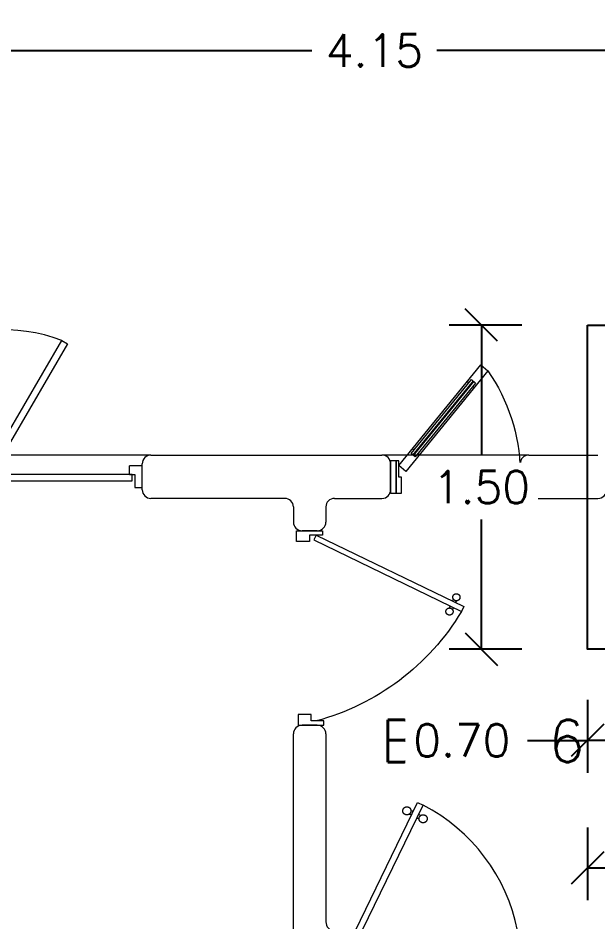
# Model space of a CAD drawing. Header units: metres. Extents: x -25 to 234, y -27 to 52.
# Drawn here: x 98.893 to 101.578, y 46.872 to 51.055 of the extents above; entities that cross this region are included whole.
import ezdxf

# ---------------------------------------------------------------- set-up
doc = ezdxf.new("R2010")
doc.units = ezdxf.units.M
doc.header["$LTSCALE"] = 0.1
doc.header["$MEASUREMENT"] = 0
doc.header["$PDMODE"] = 66
doc.linetypes.add('CONTINUA', pattern=[0])
doc.linetypes.add('HIDDEN2', pattern=[4.7625, 3.175, -1.5875])
for name, color, linetype in [('001-DIMTEXTO', 4, 'Continuous'), ('DIMENSIONES', 7, 'Continuous'), ('DIMTEXTO', 4, 'Continuous'), ('TEXTOS', 4, 'Continuous'), ('ZAPATAS', 6, 'Continuous')]:
    doc.layers.add(name, color=color, linetype=linetype)
for name, color, linetype, lineweight in [('A-DOOR', 251, 'Continuous', 5), ('A-WALL', 7, 'Continuous', 5), ('baños', 251, 'Continuous', 0), ('piscina', 131, 'Continuous', 0), ('piso', 253, 'Continuous', 0)]:
    doc.layers.add(name, color=color, linetype=linetype, lineweight=lineweight)
doc.styles.add('SMPLEX', font='simplex.shx')
doc.styles.get("Standard").update_dxf_attribs({"font": 'arial.ttf'})
doc.dimstyles.new('DIM-75', dxfattribs={"dimscale": 0.75, "dimtxt": 0.2, "dimasz": 0.2, "dimexe": 0.2, "dimexo": 0.2, "dimgap": 0.1, "dimtad": 0, "dimtih": 1, "dimtoh": 1, "dimzin": 0, "dimdsep": 46, "dimtxsty": 'SMPLEX', "dimblk1": 'OBLIQUE', "dimblk2": 'OBLIQUE', "dimsah": 1, "dimcen": 0.2, "dimclrd": 4, "dimclre": 4, "dimclrt": 4, "dimadec": 0, "dimazin": 0, "dimtfac": 1, "dimtmove": 1, "dimatfit": 3, "dimldrblk": 'OPEN30', "dimfxl": 0.25, "dimfxlon": 1, "dimtfill": 1, "dimtolj": 1, "dimtzin": 0, "dimarcsym": 0})

# ---------------------------------------------------------------- blocks, each defined once
blk = doc.blocks.new('P90')
at = {"layer": 'A-DOOR'}
for p, q in [((-0.0476, -0.8576), (0.6364, -0.5264)), ((0.5843, -0.5517), (0.58, -0.5427)), ((0.5992, -0.5445), (0.5949, -0.5355)), ((0.6473, -0.5489), (0.6364, -0.5264)), ((-0.0368, -0.88), (0.6473, -0.5489)), ((0.5952, -0.5741), (0.5995, -0.5831)), ((0.6101, -0.5669), (0.6144, -0.5759)), ((-0.0368, -0.88), (-0.0476, -0.8576))]:
    blk.add_line(p, q, dxfattribs=at)
for points in [[(-0.06, -0.02), (-0.06, -0.05), (-0.12, -0.05), (-0.12, 0), (0, 0), (0, -0.02)], [(-0.0668, -0.88), (-0.0668, -0.85), (-0.1268, -0.85), (-0.1268, -0.9), (-0.0068, -0.9), (-0.0068, -0.88)]]:
    blk.add_lwpolyline(points, close=True, dxfattribs=at)
blk.add_arc((-0.3259, -1.105), 1.1228, 31.0139, 75.0797, dxfattribs=at)
for points in [[(0.5812, -0.5096), (0.5857, -0.5096), (0.5933, -0.5141), (0.5977, -0.5218), (0.5977, -0.5306), (0.5933, -0.5383), (0.5856, -0.5427), (0.5767, -0.5427), (0.5691, -0.5383), (0.5647, -0.5306), (0.5647, -0.5217), (0.5691, -0.514), (0.5768, -0.5096), (0.5812, -0.5096)], [(0.6133, -0.5758), (0.6177, -0.5758), (0.6254, -0.5803), (0.6298, -0.5879), (0.6298, -0.5968), (0.6253, -0.6045), (0.6176, -0.6089), (0.6088, -0.6089), (0.6011, -0.6044), (0.5967, -0.5967), (0.5967, -0.5879), (0.6011, -0.5802), (0.6088, -0.5758), (0.6133, -0.5758)]]:
    blk.add_open_spline(points, degree=2, dxfattribs=at)
blk = doc.blocks.new('A$C3685e79b')
at = {"layer": 'A-DOOR'}
for p, q in [((0.0125, 0.05), (0.3248, 0.6926)), ((0.038, 0.0376), (0.3503, 0.6802)), ((0.3248, 0.6926), (0.3503, 0.6802)), ((0.296, 0.6333), (0.2858, 0.6383)), ((0.3042, 0.6503), (0.294, 0.6552)), ((0.3297, 0.6379), (0.3399, 0.6329)), ((0.3215, 0.621), (0.3317, 0.616)), ((0.038, 0.0376), (0.0125, 0.05))]:
    blk.add_line(p, q, dxfattribs=at)
for points in [[(0, 0), (0.025, 0), (0.025, 0.025), (0.0125, 0.025), (0.0125, 0.1), (0, 0.1), (0, 0)], [(0.8, 0), (0.775, 0), (0.775, 0.025), (0.7875, 0.025), (0.7875, 0.1), (0.8, 0.1), (0.8, 0)]]:
    blk.add_lwpolyline(points, dxfattribs=at)
blk.add_arc((-0.0309, -0.0619), 0.8343, 11.1901, 62.8126, dxfattribs=at)
for points in [[(0.294, 0.6539), (0.294, 0.659), (0.289, 0.6677), (0.2802, 0.6727), (0.2702, 0.6727), (0.2614, 0.6677), (0.2564, 0.6589), (0.2564, 0.6489), (0.2614, 0.6401), (0.2702, 0.6351), (0.2803, 0.6351), (0.289, 0.6401), (0.294, 0.6489), (0.294, 0.6539)], [(0.3693, 0.6173), (0.3693, 0.6224), (0.3642, 0.6311), (0.3555, 0.6361), (0.3454, 0.6361), (0.3367, 0.6311), (0.3316, 0.6224), (0.3317, 0.6123), (0.3367, 0.6035), (0.3454, 0.5985), (0.3555, 0.5985), (0.3643, 0.6036), (0.3693, 0.6123), (0.3693, 0.6173)]]:
    blk.add_open_spline(points, degree=2, dxfattribs=at)
blk = doc.blocks.new('A$Ca7b09788')
at = {"layer": 'A-DOOR'}
for p, q in [((0, 0.1006), (0.06, 0.1006)), ((0.06, 0.0606), (0.06, 0.1006)), ((2.8, 0.1), (2.74, 0.1)), ((2.74, 0.06), (2.74, 0.1)), ((0.035, 0.0606), (0.035, 0.0006)), ((0.06, 0.0606), (0.035, 0.0606)), ((2.74, 0.06), (2.765, 0.06)), ((2.765, 0.06), (2.765, 0)), ((0.035, 0.0006), (0, 0.0006)), ((2.765, 0), (2.8, 0))]:
    blk.add_line(p, q, dxfattribs=at)
for points in [[(0.3471, 0.6649), (0.7, 0.0604), (0.7261, 0.0757), (0.3732, 0.6802)], [(2.4529, 0.6649), (2.1, 0.0604), (2.0739, 0.0757), (2.4268, 0.6802)], [(0.0446, 0.0606), (0.7, 0.0604), (0.7, 0.0301), (0.0446, 0.0303)], [(2.7524, 0.06), (2.1, 0.0602), (2.1, 0.0299), (2.7524, 0.0297)]]:
    blk.add_lwpolyline(points, close=True, dxfattribs=at)
at = {"layer": 'A-DOOR', "linetype": 'HIDDEN2'}
for centre, start, end in [((0.6447, -0.0402), 11.1544, 110.647), ((2.1553, -0.0402), 69.353, 168.8456)]:
    blk.add_arc(centre, 0.7699, start, end, dxfattribs=at)
blk = doc.blocks.new('PL BASE 1N NASAS 09')
at = {"layer": 'A-DOOR', "extrusion": (0, 0, -1)}
for p, q in [((-109.4199, -34.9157), (-109.4269, -34.91)), ((-109.4006, -34.9315), (-109.3936, -34.9372)), ((-109.6738, -35.2259), (-109.6808, -35.2203)), ((-109.6545, -35.2418), (-109.6475, -35.2475))]:
    blk.add_line(p, q, dxfattribs=at)
for points in [[(109.7436, -35.2977), (109.3636, -34.8326), (109.3303, -34.8598), (109.7103, -35.3249)], [(109.3879, -34.916), (109.6667, -35.2573), (109.686, -35.2414), (109.4073, -34.9002)]]:
    blk.add_lwpolyline(points, close=True, dxfattribs=at)
at = {"layer": 'A-DOOR'}
for points in [[(-109.7561, -35.2763), (-109.7811, -35.2763), (-109.7811, -35.4263), (-109.7561, -35.4263)], [(-109.7311, -35.4263), (-109.7311, -35.3513), (-109.7436, -35.3513), (-109.7436, -35.2763), (-109.7561, -35.2763), (-109.7561, -35.4263)]]:
    blk.add_lwpolyline(points, close=True, dxfattribs=at)
at = {"layer": 'A-DOOR', "extrusion": (0, 0, -1)}
blk.add_arc((110.0217, -35.3382), 0.8407, 145.3159, 178.8974, dxfattribs=at)
at = {"layer": 'A-WALL'}
for p, q in [((-110.8911, -35.2497), (-109.8211, -35.2497)), ((-109.1411, -35.2497), (-108.821, -35.2497)), ((-110.9311, -35.4097), (-110.9311, -35.2897)), ((-109.7811, -35.4097), (-109.7811, -35.2897)), ((-109.1811, -35.2897), (-109.1811, -35.4097)), ((-110.2711, -35.4497), (-110.8911, -35.4497)), ((-110.0411, -35.4497), (-109.8211, -35.4497)), ((-109.1411, -35.4497), (-108.821, -35.4497)), ((-110.2311, -35.4897), (-110.2311, -35.5597)), ((-110.0811, -35.4897), (-110.0811, -35.5597)), ((-110.1211, -35.5997), (-110.1911, -35.5997)), ((-110.1211, -36.4997), (-110.1911, -36.4997)), ((-110.2311, -39.9097), (-110.2311, -36.5397)), ((-110.0811, -36.5397), (-110.0811, -37.4097))]:
    blk.add_line(p, q, dxfattribs=at)
for centre, start, end in [((-110.8911, -35.2897), 90, 180), ((-109.8211, -35.2897), 0, 90), ((-109.1411, -35.2897), 90, 180), ((-110.8911, -35.4097), 180, 270), ((-109.8211, -35.4097), 270, 0), ((-109.1411, -35.4097), 180, 270), ((-108.821, -35.4097), 270, 0), ((-110.2711, -35.4897), 0, 90), ((-110.0411, -35.4897), 90, 180), ((-110.1911, -35.5597), 180, 270), ((-110.1211, -35.5597), 270, 0), ((-110.1911, -36.5397), 90, 180), ((-110.1211, -36.5397), 0, 90), ((-110.0411, -37.4097), 180, 270)]:
    blk.add_arc(centre, 0.04, start, end, dxfattribs=at)
at = {"layer": 'piscina', "extrusion": (0, 0, -1), "const_width": 0.01}
blk.add_lwpolyline([(109.3976, -34.9081), (109.6763, -35.2493)], dxfattribs=at)
at = {"layer": 'piso'}
for p, q in [((-110.8911, -35.2497), (-113.7711, -35.2497)), ((-109.1411, -35.2497), (-109.8211, -35.2497))]:
    blk.add_line(p, q, dxfattribs=at)
at = {"color": 1}
blk.add_blockref('A$Ca7b09788', (-113.7311, -35.3991), dxfattribs=at)
blk.add_blockref('A$C3685e79b', (-109.9811, -37.5497))
at = {"layer": 'A-DOOR', "xscale": -1, "rotation": 180}
blk.add_blockref('P90', (-110.0897, -36.4997), dxfattribs=at)
at = {"layer": 'TEXTOS', "insert": (-109.9607, -36.6702), "char_height": 0.195, "width": 3.404877, "attachment_point": 7}
blk.add_mtext('{\\Fromans|c0; BATH 6}', dxfattribs=at)
blk = doc.blocks.new('_Oblique')
at = {"color": 0, "linetype": 'ByBlock', "lineweight": -2}
blk.add_line((-0.5, -0.5), (0.5, 0.5), dxfattribs=at)
blk = doc.blocks.new('*D993')
at = {"layer": 'Defpoints', "color": 0, "ltscale": 0.05, "transparency": 16777216}
for p in [(107.5997, -0.1355), (103.4491, -0.5517), (107.5997, -0.5517)]:
    blk.add_point(p, dxfattribs=at)
at = {"layer": 'DIMTEXTO', "color": 4, "lineweight": -2, "ltscale": 0.05, "transparency": 16777216}
for p, q in [((103.4491, -0.323), (103.4491, 0.0145)), ((107.5997, -0.323), (107.5997, 0.0145)), ((103.4491, -0.1355), (105.2351, -0.1355)), ((107.5997, -0.1355), (105.8137, -0.1355))]:
    blk.add_line(p, q, dxfattribs=at)
at = {"layer": 'DIMTEXTO', "color": 4, "lineweight": -2, "ltscale": 0.05, "transparency": 16777216, "xscale": 0.15, "yscale": 0.15, "zscale": 0.15, "rotation": 180}
blk.add_blockref('_Oblique', (103.4491, -0.1355), dxfattribs=at)
at = {"layer": 'DIMTEXTO', "color": 4, "lineweight": -2, "ltscale": 0.05, "transparency": 16777216, "xscale": 0.15, "yscale": 0.15, "zscale": 0.15}
blk.add_blockref('_Oblique', (107.5997, -0.1355), dxfattribs=at)
at = {"layer": 'DIMTEXTO', "color": 4, "ltscale": 0.05, "transparency": 16777216, "insert": (105.5244, -0.1355), "char_height": 0.15, "attachment_point": 5, "style": 'SMPLEX', "bg_fill": 3, "box_fill_scale": 1.25, "bg_fill_color": 256, "bg_fill_true_color": 13158600, "bg_fill_transparency": 0}
blk.add_mtext('\\A1;4.15', dxfattribs=at)
blk = doc.blocks.new('_Open30')
at = {"layer": 'DIMTEXTO', "color": 0, "lineweight": -2}
for p, q in [((-1, 0.268), (0, 0)), ((0, 0), (-1, -0.268)), ((0, 0), (-1, 0))]:
    blk.add_line(p, q, dxfattribs=at)
blk = doc.blocks.new('*D1129')
at = {"layer": 'Defpoints', "color": 0, "linetype": 'CONTINUA', "transparency": 16777216}
for p in [(106.5114, -3.2616), (108.5114, -3.2616), (108.5114, -3.918)]:
    blk.add_point(p, dxfattribs=at)
at = {"layer": 'DIMENSIONES', "color": 4, "linetype": 'CONTINUA', "lineweight": -2, "transparency": 16777216}
for p, q in [((106.5114, -3.7305), (106.5114, -4.068)), ((108.5114, -3.7305), (108.5114, -4.068)), ((106.5114, -3.918), (107.2078, -3.918)), ((108.5114, -3.918), (107.815, -3.918))]:
    blk.add_line(p, q, dxfattribs=at)
at = {"layer": 'DIMENSIONES', "color": 4, "linetype": 'CONTINUA', "lineweight": -2, "transparency": 16777216, "xscale": 0.15, "yscale": 0.15, "zscale": 0.15, "rotation": 180}
blk.add_blockref('_Oblique', (106.5114, -3.918), dxfattribs=at)
at = {"layer": 'DIMENSIONES', "color": 4, "linetype": 'CONTINUA', "lineweight": -2, "transparency": 16777216, "xscale": 0.15, "yscale": 0.15, "zscale": 0.15}
blk.add_blockref('_Oblique', (108.5114, -3.918), dxfattribs=at)
at = {"layer": 'DIMENSIONES', "color": 4, "linetype": 'CONTINUA', "transparency": 16777216, "insert": (107.5114, -3.918), "char_height": 0.15, "attachment_point": 5, "style": 'SMPLEX', "bg_fill": 3, "box_fill_scale": 1.25, "bg_fill_color": 256, "bg_fill_true_color": 13158600, "bg_fill_transparency": 0}
blk.add_mtext('\\A1;2.00', dxfattribs=at)
blk = doc.blocks.new('*D1133')
at = {"layer": 'Defpoints', "color": 0, "linetype": 'CONTINUA', "transparency": 16777216}
for p in [(106.0204, -1.4059), (106.5114, -1.4059), (106.5114, -2.9059)]:
    blk.add_point(p, dxfattribs=at)
at = {"layer": 'DIMENSIONES', "color": 4, "linetype": 'CONTINUA', "lineweight": -2, "transparency": 16777216}
for p, q in [((106.2079, -1.4059), (105.8704, -1.4059)), ((106.0204, -1.4059), (106.0204, -2.0059)), ((106.0204, -2.9059), (106.0204, -2.3059)), ((106.2079, -2.9059), (105.8704, -2.9059))]:
    blk.add_line(p, q, dxfattribs=at)
at = {"layer": 'DIMENSIONES', "color": 4, "linetype": 'CONTINUA', "lineweight": -2, "transparency": 16777216, "xscale": 0.15, "yscale": 0.15, "zscale": 0.15}
for p, rotation in [((106.0204, -1.4059), 90), ((106.0204, -2.9059), 270)]:
    blk.add_blockref('_Oblique', p, dxfattribs=dict(at, rotation=rotation))
at = {"layer": 'DIMENSIONES', "color": 4, "linetype": 'CONTINUA', "transparency": 16777216, "insert": (106.0204, -2.1559), "char_height": 0.15, "attachment_point": 5, "style": 'SMPLEX', "bg_fill": 3, "box_fill_scale": 1.25, "bg_fill_color": 256, "bg_fill_true_color": 13158600, "bg_fill_transparency": 0}
blk.add_mtext('\\A1;1.50', dxfattribs=at)
blk = doc.blocks.new('*D1132')
at = {"layer": 'Defpoints', "color": 0, "linetype": 'CONTINUA', "transparency": 16777216}
for p in [(106.5114, -2.3059), (107.2114, -2.3059), (106.5114, -3.328)]:
    blk.add_point(p, dxfattribs=at)
at = {"layer": 'DIMENSIONES', "color": 4, "linetype": 'CONTINUA', "lineweight": -2, "transparency": 16777216}
for p, q in [((106.5114, -3.1405), (106.5114, -3.478)), ((107.2114, -3.1405), (107.2114, -3.478)), ((106.2333, -3.328), (106.5114, -3.328)), ((107.2114, -3.328), (106.5114, -3.328))]:
    blk.add_line(p, q, dxfattribs=at)
at = {"layer": 'DIMENSIONES', "color": 4, "linetype": 'CONTINUA', "lineweight": -2, "transparency": 16777216, "xscale": 0.15, "yscale": 0.15, "zscale": 0.15, "rotation": 180}
blk.add_blockref('_Oblique', (106.5114, -3.328), dxfattribs=at)
at = {"layer": 'DIMENSIONES', "color": 4, "linetype": 'CONTINUA', "lineweight": -2, "transparency": 16777216, "xscale": 0.15, "yscale": 0.15, "zscale": 0.15}
blk.add_blockref('_Oblique', (107.2114, -3.328), dxfattribs=at)
at = {"layer": 'DIMENSIONES', "color": 4, "linetype": 'CONTINUA', "transparency": 16777216, "insert": (105.9297, -3.328), "char_height": 0.15, "attachment_point": 5, "style": 'SMPLEX', "bg_fill": 3, "box_fill_scale": 1.25, "bg_fill_color": 256, "bg_fill_true_color": 13158600, "bg_fill_transparency": 0}
blk.add_mtext('\\A1;0.70', dxfattribs=at)
blk = doc.blocks.new('A$Cac76d8b6')
at = {"layer": 'ZAPATAS', "lineweight": 25}
blk.add_lwpolyline([(17.0463, 25.5322), (19.0463, 25.5322), (19.0463, 24.0322), (17.0463, 24.0322)], close=True, dxfattribs=at)
at = {"layer": 'DIMENSIONES', "linetype": 'CONTINUA'}
dim = blk.add_linear_dim(base=(19.0463, 23.0201), p1=(17.0463, 23.6765), p2=(19.0463, 23.6765), dimstyle='DIM-75', dxfattribs=at)
dim.commit()
dim.dimension.update_dxf_attribs({"geometry": '*D1129', "text_midpoint": (18.0463, 23.0201), "insert": (-89.4651, 26.938)})
at = {"layer": 'DIMTEXTO', "color": 1, "ltscale": 0.05}
dim = blk.add_linear_dim(base=(18.1346, 26.8025), p1=(13.984, 26.3863), p2=(18.1346, 26.3863), dimstyle='DIM-75', override={"dimtmove": 1}, dxfattribs=at)
dim.commit()
dim.dimension.update_dxf_attribs({"geometry": '*D993', "text_midpoint": (16.0593, 26.8025), "insert": (-89.4651, 26.938)})
at = {"layer": 'DIMENSIONES', "linetype": 'CONTINUA'}
dim = blk.add_linear_dim(base=(16.5553, 25.5322), p1=(17.0463, 24.0322), p2=(17.0463, 25.5322), angle=90, dimstyle='DIM-75', dxfattribs=at)
dim.commit()
dim.dimension.update_dxf_attribs({"geometry": '*D1133', "text_midpoint": (16.5553, 24.7822), "insert": (-89.4651, 26.938)})
dim = blk.add_linear_dim(base=(17.0463, 23.61), p1=(17.7463, 24.6322), p2=(17.0463, 24.6322), dimstyle='DIM-75', dxfattribs=at)
dim.commit()
dim.dimension.update_dxf_attribs({"geometry": '*D1132', "text_midpoint": (16.4646, 23.58), "dimtype": 128, "insert": (-89.4651, 26.938)})

msp = doc.modelspace()

# ---------------------------------------------------------------- block references
at = {"layer": 'baños'}
msp.add_blockref('PL BASE 1N NASAS 09', (210.3991, 84.2818), dxfattribs=at)

# ---------------------------------------------------------------- next in the draw order: block references
at = {"layer": '001-DIMTEXTO', "linetype": 'CONTINUA'}
msp.add_blockref('A$Cac76d8b6', (84.4834, 24.102), dxfattribs=at)

doc.saveas('drawing.dxf')
